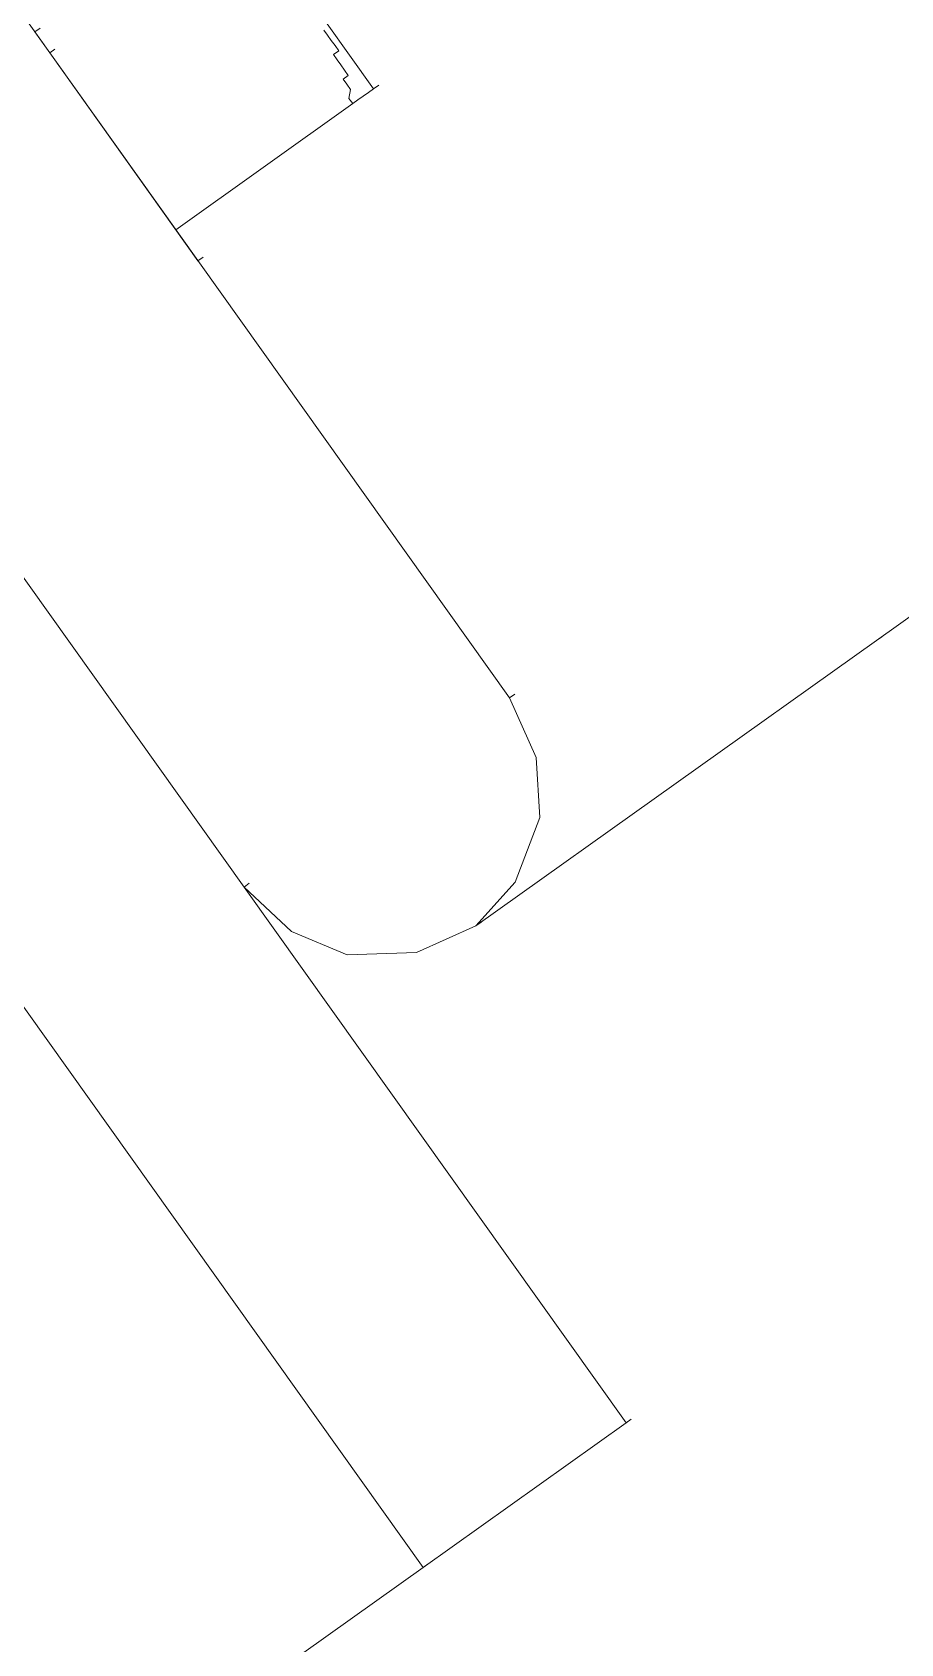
# Model space of a CAD drawing. Header units: feet. Extents: x 2321988 to 2329858, y 6722724 to 6730499.
# Drawn here: x 2326071.74 to 2326071.8504, y 6726843.4493 to 6726843.6541 of the extents above; entities that cross this region are included whole.
import ezdxf

# ---------------------------------------------------------------- set-up
doc = ezdxf.new("R2010")
doc.units = ezdxf.units.FT
doc.header["$MEASUREMENT"] = 0
doc.layers.add('C-BESS-EQUIPMENT', color=255, linetype='Continuous')

# ---------------------------------------------------------------- blocks, each defined once
blk = doc.blocks.new('Midpoint Site Plan$0$A$C71e53a02')
at = {"lineweight": 9}
for points in [[(22.4518, 2.2462), (22.4421, 2.2462), (22.4421, -2.2559), (22.4518, -2.2559), (22.4421, -2.2559)], [(23.8356, 1.4958), (23.8258, 1.4958), (23.0755, 1.4958), (22.978, 1.4763), (22.8903, 1.4276), (22.8416, 1.3399), (22.8221, 1.2425), (22.8221, -1.2522), (22.8416, -1.3496), (22.8903, -1.4276), (22.978, -1.4861), (23.0755, -1.5056), (23.1632, -1.4861), (23.2509, -1.4276), (23.2996, -1.3496), (23.3191, -1.2522), (23.3191, 1.2425), (23.2996, 1.3399), (23.2509, 1.4276), (23.1632, 1.4763), (23.0755, 1.4958), (23.0852, 1.4958)], [(23.6894, -0.3752), (23.6894, -0.19)], [(23.6797, -0.2582), (23.6797, -0.268), (23.6797, -0.2777), (23.6797, -0.2875), (23.6797, -0.2972), (23.6699, -0.2972), (23.6699, -0.307), (23.6699, -0.3167), (23.6699, -0.3264), (23.6699, -0.3362), (23.6602, -0.3362), (23.6602, -0.3459), (23.6602, -0.3557), (23.6504, -0.3654), (23.6504, -0.3752), (23.6602, -0.3752), (23.6504, -0.3752)], [(23.3191, -0.0439), (23.3191, -0.0049), (23.3288, -0.0049)], [(23.3288, -0.0439), (23.3191, -0.0439), (23.3191, -0.4336), (23.3288, -0.4336)], [(23.3191, -0.0439), (23.3191, -0.0439)], [(23.6797, -0.268), (23.6797, -0.268)], [(23.6797, -0.268), (23.6797, -0.268)], [(23.6797, -0.268), (23.6797, -0.268)], [(23.6797, -0.268), (23.6797, -0.268)], [(23.6797, -0.268), (23.6797, -0.268)], [(23.6797, -0.2777), (23.6797, -0.2777)], [(23.6797, -0.2777), (23.6797, -0.2777)], [(23.6797, -0.2777), (23.6797, -0.2777)], [(23.6797, -0.2777), (23.6797, -0.2777)], [(23.6797, -0.2777), (23.6797, -0.2777)], [(23.6797, -0.2777), (23.6797, -0.2777)], [(23.6797, -0.2875), (23.6797, -0.2875)], [(23.6797, -0.2875), (23.6797, -0.2875)], [(23.6797, -0.2875), (23.6797, -0.2875)], [(23.6797, -0.2875), (23.6797, -0.2875)], [(23.6797, -0.2875), (23.6797, -0.2875)], [(23.6699, -0.2972), (23.6699, -0.2972)], [(23.6699, -0.2972), (23.6699, -0.2972)], [(23.6699, -0.2972), (23.6699, -0.2972)], [(23.6699, -0.2972), (23.6699, -0.2972)], [(23.6699, -0.2972), (23.6699, -0.2972)], [(23.6699, -0.307), (23.6699, -0.307)], [(23.6699, -0.307), (23.6699, -0.307)], [(23.6699, -0.307), (23.6699, -0.307)], [(23.6699, -0.307), (23.6699, -0.307)], [(23.6699, -0.3167), (23.6699, -0.3167)], [(23.6699, -0.3167), (23.6699, -0.3167)], [(23.6602, -0.3362), (23.6602, -0.3362)], [(23.6602, -0.3362), (23.6602, -0.3362)], [(23.6699, -0.3264), (23.6699, -0.3264)], [(23.6699, -0.3264), (23.6699, -0.3264)], [(23.6602, -0.3459), (23.6602, -0.3459)], [(23.6602, -0.3459), (23.6602, -0.3459)], [(23.6602, -0.3557), (23.6602, -0.3557)], [(23.6602, -0.3557), (23.6602, -0.3557)], [(23.6602, -0.3557), (23.6602, -0.3557)], [(23.3191, -0.3752), (23.6504, -0.3752), (23.6602, -0.3752), (23.6699, -0.3752), (23.6797, -0.3752), (23.6894, -0.3752), (23.6991, -0.3752)], [(23.6504, -0.3752), (23.6504, -0.3752)], [(23.6504, -0.3752), (23.6504, -0.3752)], [(23.6504, -0.3752), (23.6504, -0.3752)], [(23.6504, -0.3752), (23.6504, -0.3752)], [(23.6602, -0.3752), (23.6602, -0.3752)], [(23.6602, -0.3752), (23.6602, -0.3752)], [(23.6602, -0.3752), (23.6602, -0.3752)], [(23.6602, -0.3752), (23.6602, -0.3752)], [(23.6602, -0.3752), (23.6602, -0.3752)], [(23.6602, -0.3752), (23.6602, -0.3752)], [(23.6602, -0.3752), (23.6602, -0.3752)], [(23.6602, -0.3752), (23.6602, -0.3752)], [(23.6602, -0.3752), (23.6602, -0.3752)], [(23.6602, -0.3752), (23.6602, -0.3752)], [(23.6602, -0.3752), (23.6602, -0.3752)], [(23.6602, -0.3752), (23.6602, -0.3752)], [(23.6602, -0.3752), (23.6602, -0.3752)], [(23.6602, -0.3752), (23.6602, -0.3752)], [(23.6602, -0.3752), (23.6602, -0.3752)], [(23.6602, -0.3752), (23.6602, -0.3752)], [(23.6602, -0.3752), (23.6602, -0.3752)], [(23.6602, -0.3752), (23.6602, -0.3752)], [(23.6602, -0.3752), (23.6602, -0.3752)], [(23.6602, -0.3752), (23.6602, -0.3752)], [(23.6602, -0.3752), (23.6602, -0.3752)], [(23.6602, -0.3752), (23.6602, -0.3752)], [(23.6602, -0.3752), (23.6602, -0.3752)], [(23.6699, -0.3752), (23.6699, -0.3752)], [(23.6699, -0.3752), (23.6699, -0.3752)], [(23.6699, -0.3752), (23.6699, -0.3752)], [(23.6699, -0.3752), (23.6699, -0.3752)], [(23.6699, -0.3752), (23.6699, -0.3752)], [(23.6699, -0.3752), (23.6699, -0.3752)], [(23.6699, -0.3752), (23.6699, -0.3752)], [(23.6699, -0.3752), (23.6699, -0.3752)], [(23.6699, -0.3752), (23.6699, -0.3752)], [(23.6699, -0.3752), (23.6699, -0.3752)], [(23.6699, -0.3752), (23.6699, -0.3752)], [(23.6699, -0.3752), (23.6699, -0.3752)], [(23.6699, -0.3752), (23.6699, -0.3752)], [(23.6699, -0.3752), (23.6699, -0.3752)], [(23.6699, -0.3752), (23.6699, -0.3752)], [(23.6699, -0.3752), (23.6699, -0.3752)], [(23.6699, -0.3752), (23.6699, -0.3752)], [(23.6699, -0.3752), (23.6699, -0.3752)], [(23.6699, -0.3752), (23.6699, -0.3752)], [(23.6699, -0.3752), (23.6699, -0.3752)], [(23.6699, -0.3752), (23.6699, -0.3752)], [(23.6699, -0.3752), (23.6699, -0.3752)], [(23.6699, -0.3752), (23.6699, -0.3752)], [(23.6699, -0.3752), (23.6699, -0.3752)], [(23.6699, -0.3752), (23.6699, -0.3752)], [(23.6699, -0.3752), (23.6699, -0.3752)], [(23.6699, -0.3752), (23.6699, -0.3752)], [(23.6699, -0.3752), (23.6699, -0.3752)], [(23.6699, -0.3752), (23.6699, -0.3752)], [(23.6699, -0.3752), (23.6699, -0.3752)], [(23.6699, -0.3752), (23.6699, -0.3752)], [(23.6699, -0.3752), (23.6699, -0.3752)], [(23.6699, -0.3752), (23.6699, -0.3752)], [(23.6699, -0.3752), (23.6699, -0.3752)], [(23.6699, -0.3752), (23.6699, -0.3752)], [(23.6699, -0.3752), (23.6699, -0.3752)], [(23.6699, -0.3752), (23.6699, -0.3752)], [(23.6699, -0.3752), (23.6699, -0.3752)], [(23.6699, -0.3752), (23.6699, -0.3752)], [(23.6699, -0.3752), (23.6699, -0.3752)], [(23.6699, -0.3752), (23.6699, -0.3752)], [(23.6699, -0.3752), (23.6699, -0.3752)], [(23.6699, -0.3752), (23.6699, -0.3752)], [(23.6699, -0.3752), (23.6699, -0.3752)], [(23.6699, -0.3752), (23.6699, -0.3752)], [(23.6699, -0.3752), (23.6699, -0.3752)], [(23.6699, -0.3752), (23.6699, -0.3752)], [(23.6699, -0.3752), (23.6699, -0.3752)], [(23.6699, -0.3752), (23.6699, -0.3752)], [(23.6699, -0.3752), (23.6699, -0.3752)], [(23.6699, -0.3752), (23.6699, -0.3752)], [(23.6699, -0.3752), (23.6699, -0.3752)], [(23.6699, -0.3752), (23.6699, -0.3752)], [(23.6699, -0.3752), (23.6699, -0.3752)], [(23.6699, -0.3752), (23.6699, -0.3752)], [(23.6797, -0.3752), (23.6797, -0.3752)], [(23.6797, -0.3752), (23.6797, -0.3752)], [(23.6797, -0.3752), (23.6797, -0.3752)], [(23.6797, -0.3752), (23.6797, -0.3752)], [(23.6797, -0.3752), (23.6797, -0.3752)], [(23.6797, -0.3752), (23.6797, -0.3752)], [(23.6797, -0.3752), (23.6797, -0.3752)], [(23.6797, -0.3752), (23.6797, -0.3752)], [(23.6797, -0.3752), (23.6797, -0.3752)], [(23.6797, -0.3752), (23.6797, -0.3752)], [(23.6797, -0.3752), (23.6797, -0.3752)], [(23.6797, -0.3752), (23.6797, -0.3752)], [(23.6797, -0.3752), (23.6797, -0.3752)], [(23.6797, -0.3752), (23.6797, -0.3752)], [(23.6797, -0.3752), (23.6797, -0.3752)], [(23.6797, -0.3752), (23.6797, -0.3752)], [(23.6797, -0.3752), (23.6797, -0.3752)], [(23.6797, -0.3752), (23.6797, -0.3752)], [(23.6797, -0.3752), (23.6797, -0.3752)], [(23.6797, -0.3752), (23.6797, -0.3752)], [(23.6797, -0.3752), (23.6797, -0.3752)], [(23.6797, -0.3752), (23.6797, -0.3752)], [(23.6797, -0.3752), (23.6797, -0.3752)], [(23.6797, -0.3752), (23.6797, -0.3752)], [(23.6797, -0.3752), (23.6797, -0.3752)], [(23.6797, -0.3752), (23.6797, -0.3752)], [(23.6797, -0.3752), (23.6797, -0.3752)], [(23.6797, -0.3752), (23.6797, -0.3752)], [(23.6797, -0.3752), (23.6797, -0.3752)], [(23.6797, -0.3752), (23.6797, -0.3752)], [(23.6797, -0.3752), (23.6797, -0.3752)], [(23.6797, -0.3752), (23.6797, -0.3752)], [(23.6797, -0.3752), (23.6797, -0.3752)], [(23.6797, -0.3752), (23.6797, -0.3752)], [(23.6797, -0.3752), (23.6797, -0.3752)], [(23.6797, -0.3752), (23.6797, -0.3752)], [(23.6797, -0.3752), (23.6797, -0.3752)], [(23.6797, -0.3752), (23.6797, -0.3752)], [(23.6797, -0.3752), (23.6797, -0.3752)], [(23.6797, -0.3752), (23.6797, -0.3752)], [(23.6797, -0.3752), (23.6797, -0.3752)], [(23.6797, -0.3752), (23.6797, -0.3752)], [(23.6797, -0.3752), (23.6797, -0.3752)], [(23.6797, -0.3752), (23.6797, -0.3752)], [(23.6797, -0.3752), (23.6797, -0.3752)], [(23.6797, -0.3752), (23.6797, -0.3752)], [(23.6797, -0.3752), (23.6797, -0.3752)], [(23.6797, -0.3752), (23.6797, -0.3752)], [(23.6797, -0.3752), (23.6797, -0.3752)], [(23.6797, -0.3752), (23.6797, -0.3752)], [(23.6797, -0.3752), (23.6797, -0.3752)], [(23.6797, -0.3752), (23.6797, -0.3752)], [(23.6797, -0.3752), (23.6797, -0.3752)], [(23.6797, -0.3752), (23.6797, -0.3752)], [(23.6797, -0.3752), (23.6797, -0.3752)], [(23.6797, -0.3752), (23.6797, -0.3752)], [(23.6797, -0.3752), (23.6797, -0.3752)], [(23.6797, -0.3752), (23.6797, -0.3752)], [(23.6797, -0.3752), (23.6797, -0.3752)], [(23.6797, -0.3752), (23.6797, -0.3752)], [(23.6797, -0.3752), (23.6797, -0.3752)], [(23.6797, -0.3752), (23.6797, -0.3752)], [(23.6797, -0.3752), (23.6797, -0.3752)], [(23.6797, -0.3752), (23.6797, -0.3752)], [(23.6797, -0.3752), (23.6797, -0.3752)], [(23.6797, -0.3752), (23.6797, -0.3752)], [(23.6797, -0.3752), (23.6797, -0.3752)], [(23.6797, -0.3752), (23.6797, -0.3752)], [(23.6797, -0.3752), (23.6797, -0.3752)], [(23.6797, -0.3752), (23.6797, -0.3752)], [(23.6797, -0.3752), (23.6797, -0.3752)], [(23.6797, -0.3752), (23.6797, -0.3752)], [(23.6797, -0.3752), (23.6797, -0.3752)], [(23.6797, -0.3752), (23.6797, -0.3752)], [(23.6797, -0.3752), (23.6797, -0.3752)], [(23.6797, -0.3752), (23.6797, -0.3752)], [(23.6797, -0.3752), (23.6797, -0.3752)], [(23.6797, -0.3752), (23.6797, -0.3752)], [(23.6797, -0.3752), (23.6797, -0.3752)], [(23.6797, -0.3752), (23.6797, -0.3752)], [(23.6797, -0.3752), (23.6797, -0.3752)], [(23.6797, -0.3752), (23.6797, -0.3752)], [(23.6797, -0.3752), (23.6797, -0.3752)], [(23.6797, -0.3752), (23.6797, -0.3752)], [(23.6797, -0.3752), (23.6797, -0.3752)], [(23.6797, -0.3752), (23.6797, -0.3752)], [(23.6797, -0.3752), (23.6797, -0.3752)], [(23.6797, -0.3752), (23.6797, -0.3752)], [(23.6797, -0.3752), (23.6797, -0.3752)], [(23.6797, -0.3752), (23.6797, -0.3752)], [(23.6797, -0.3752), (23.6797, -0.3752)], [(23.6797, -0.3752), (23.6797, -0.3752)], [(23.6797, -0.3752), (23.6797, -0.3752)], [(23.6797, -0.3752), (23.6797, -0.3752)], [(23.6797, -0.3752), (23.6797, -0.3752)], [(23.6797, -0.3752), (23.6797, -0.3752)], [(23.6797, -0.3752), (23.6797, -0.3752)], [(23.6797, -0.3752), (23.6797, -0.3752)], [(23.6894, -0.3752), (23.6894, -0.3752)], [(23.6894, -0.3752), (23.6894, -0.3752)], [(23.6894, -0.3752), (23.6894, -0.3752)], [(23.6894, -0.3752), (23.6894, -0.3752)], [(21.8087, -2.2559), (22.4421, -2.2559), (22.8221, -2.2559), (22.8319, -2.2559), (22.8221, -2.2559), (22.8221, -1.2522), (22.8319, -1.2522)], [(24.2741, -1.5056), (23.8258, -1.5056), (23.0755, -1.5056), (23.0852, -1.5056), (23.0755, -1.5056)], [(23.8258, -1.5056), (23.8356, -1.5056)]]:
    blk.add_lwpolyline(points, dxfattribs=at)
blk.add_lwpolyline([(23.3288, -1.2522), (23.3191, -1.2522)], close=True, dxfattribs=at)

msp = doc.modelspace()

# ---------------------------------------------------------------- block references
at = {"layer": 'C-BESS-EQUIPMENT', "xscale": 0.08333333333333331, "yscale": 0.08333333333333331, "zscale": 0.08333333333333331, "rotation": 35.46898082920265}
msp.add_blockref('Midpoint Site Plan$0$A$C71e53a02', (2326070.15747, 6726842.52686), dxfattribs=at)

# ---------------------------------------------------------------- next in the draw order: wipeouts: each hides what was drawn before it
msp.add_wipeout([(2326044.1544, 6726887.54167), (2326077.85795, 6726840.23687), (2326077.40832, 6726839.91652), (2326043.70467, 6726887.22144)]).dxf.layer = 'C-BESS-EQUIPMENT'

# ---------------------------------------------------------------- next in the draw order: wipeouts: each hides what was drawn before it
msp.add_wipeout([(2326040.08225, 6726884.64036), (2326073.7858, 6726837.33556), (2326073.33617, 6726837.01521), (2326039.63253, 6726884.32013)]).dxf.layer = 'C-BESS-EQUIPMENT'

doc.saveas('drawing.dxf')
